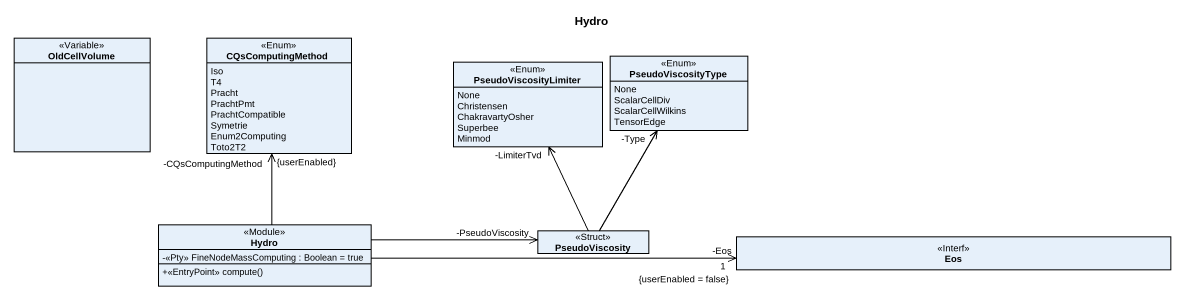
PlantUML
@startuml
title Hydro
hide circle
hide empty members
skinparam classAttributeIconSize 0
class OldCellVolume <<Variable>>
enum CQsComputingMethod <<Enum>> {
  Iso
  T4
  Pracht
  PrachtPmt
  PrachtCompatible
  Symetrie
  Enum2Computing
  Toto2T2
}
enum PseudoViscosityLimiter <<Enum>> {
  None
  Christensen
  ChakravartyOsher
  Superbee
  Minmod
}
enum PseudoViscosityType <<Enum>> {
  None
  ScalarCellDiv
  ScalarCellWilkins
  TensorEdge
}
class Hydro <<Module>> {
  -<<Pty>> FineNodeMassComputing : Boolean = true
  +<<EntryPoint>> compute()
}
class PseudoViscosity <<Struct>>
interface Eos <<Interf>>
CQsComputingMethod "-CQsComputingMethod\n{userEnabled}" <-- Hydro
PseudoViscosityLimiter "-LimiterTvd" <-- PseudoViscosity
PseudoViscosityType "-Type" <-- PseudoViscosity
PseudoViscosity "-PseudoViscosity" <-left- Hydro
Eos "-Eos\n1\n{userEnabled = false}" <-left- Hydro
@enduml
